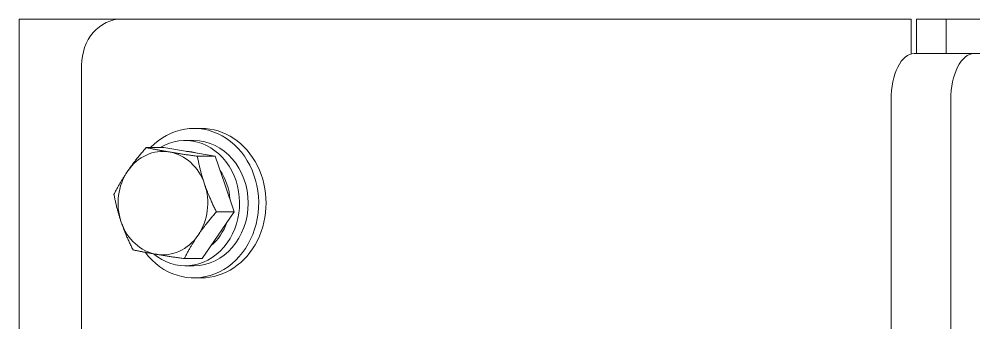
# Model space of a CAD drawing. Header units: inches. Extents: x 19 to 503, y 7 to 322.
# Drawn here: x 262.3 to 267.48, y 125.3 to 126.95 of the extents above; entities that cross this region are included whole.
import ezdxf

# ---------------------------------------------------------------- set-up
doc = ezdxf.new("R2010")
doc.units = ezdxf.units.IN
doc.header["$LTSCALE"] = 15
doc.header["$MEASUREMENT"] = 0
doc.layers.add('Visible (ANSI)', color=7, linetype='Continuous', lineweight=50)

msp = doc.modelspace()

# ---------------------------------------------------------------- linework, layer by layer
at = {"layer": 'Visible (ANSI)', "linetype": 'Continuous', "lineweight": 18}
for p, q in [((262.859605, 126.950384), (262.303836, 126.950384)), ((262.303836, 126.950384), (262.303836, 124.840384)), ((265.805698, 126.950384), (262.859605, 126.950384)), ((265.805698, 126.950384), (266.403334, 126.950384)), ((267.145012, 126.950384), (266.403334, 126.950384)), ((267.145012, 126.76106), (267.145012, 126.950384)), ((267.172632, 126.950384), (267.335012, 126.950384)), ((267.172632, 126.762884), (267.172632, 126.950384)), ((267.335012, 126.950384), (267.335012, 126.762884)), ((273.735012, 126.950384), (267.335012, 126.950384)), ((267.484844, 126.762884), (267.160084, 126.762884)), ((267.484844, 126.762884), (274.234844, 126.762884)), ((262.643099, 126.700384), (262.643099, 124.700384)), ((267.035084, 119.012884), (267.035084, 126.512884)), ((267.359844, 119.012884), (267.359844, 126.512884)), ((263.292618, 126.356384), (263.252618, 126.356384)), ((263.205618, 126.290384), (263.252618, 126.290384)), ((263.089699, 126.252081), (262.993247, 126.252081)), ((263.089699, 126.252081), (263.228689, 126.228366)), ((263.228689, 126.228366), (263.36768, 126.20465)), ((263.36768, 126.20465), (263.271229, 126.20465)), ((263.36768, 126.20465), (263.419389, 126.053801)), ((263.419389, 126.053801), (263.471097, 125.902953)), ((263.471097, 125.902953), (263.374646, 125.902953)), ((263.471097, 125.902953), (263.383815, 125.77582)), ((263.383815, 125.77582), (263.296533, 125.648687)), ((263.296533, 125.648687), (263.200082, 125.648687)), ((263.205618, 125.610384), (263.252618, 125.610384)), ((263.292618, 125.544384), (263.252618, 125.544384))]:
    msp.add_line(p, q, dxfattribs=at)
for centre, major_axis, ratio, start_param, end_param in [((262.859605, 126.700384), (0, 0.25), 0.8660254, 0, 1.57079633), ((267.160084, 126.512884), (0, 0.25), 0.5, 0, 1.57079633), ((267.484844, 126.512884), (0, 0.25), 0.5, 0, 1.57079633), ((263.252618, 125.950384), (0, 0.406), 0.8660254, 2.28897577, 7.01629596), ((263.205618, 125.950384), (0, 0.34), 0.8660254, 2.51425393, 6.76242767), ((263.292618, 125.950384), (0, 0.406), 0.8660254, 3.14159265, 6.28318531), ((263.252618, 125.950384), (0, -0.34), 0.8660254, 0, 3.14159265), ((263.084116, 125.950384), (0, 0.281), 0.8660254, 6.13647908, 7.18367664), ((263.084116, 125.950384), (0, 0.281), 0.8660254, 5.08928153, 6.13647908), ((263.205618, 125.950384), (0, 0.281), 0.8660254, 6.01384741, 6.25911076), ((263.084116, 125.950384), (0, -0.281), 0.8660254, 4.04208398, 5.08928153), ((263.205618, 125.950384), (0, -0.281), 0.8660254, 1.63735614, 2.25802162), ((263.084116, 125.950384), (0, 0.281), 0.8660254, 4.04208398, 5.08928153), ((263.084116, 125.950384), (0, -0.281), 0.8660254, 5.08928153, 6.13647908), ((263.205618, 125.950384), (0, -0.281), 0.8660254, 0.61577673, 1.18520592), ((263.084116, 125.950384), (0, -0.281), 0.8660254, 6.13647908, 7.18367664)]:
    msp.add_ellipse(centre, major_axis=major_axis, ratio=ratio, start_param=start_param, end_param=end_param, dxfattribs=at)
for points in [[(262.893416, 126.124948), (262.933924, 126.183951), (262.993247, 126.252081)], [(262.993247, 126.252081), (263.055183, 126.239372), (263.119689, 126.228366)], [(263.119689, 126.228366), (263.184195, 126.217359), (263.271229, 126.20465)], [(263.271229, 126.20465), (263.286391, 126.12381), (263.310389, 126.053801)], [(262.818683, 125.997815), (262.852909, 126.065946), (262.893416, 126.124948)], [(263.310389, 126.053801), (263.334387, 125.983792), (263.374646, 125.902953)], [(262.857843, 125.846967), (262.833845, 125.916976), (262.818683, 125.997815)], [(263.374646, 125.902953), (263.315323, 125.834823), (263.274815, 125.77582)], [(262.922101, 125.696118), (262.881841, 125.776958), (262.857843, 125.846967)], [(263.274815, 125.77582), (263.234307, 125.716817), (263.200082, 125.648687)], [(263.048542, 125.672403), (262.984036, 125.683409), (262.922101, 125.696118)], [(263.200082, 125.648687), (263.113048, 125.661396), (263.048542, 125.672403)]]:
    msp.add_rational_spline(points, [1, 1.0379548493, 1], degree=2, dxfattribs=at)

doc.saveas('drawing.dxf')
